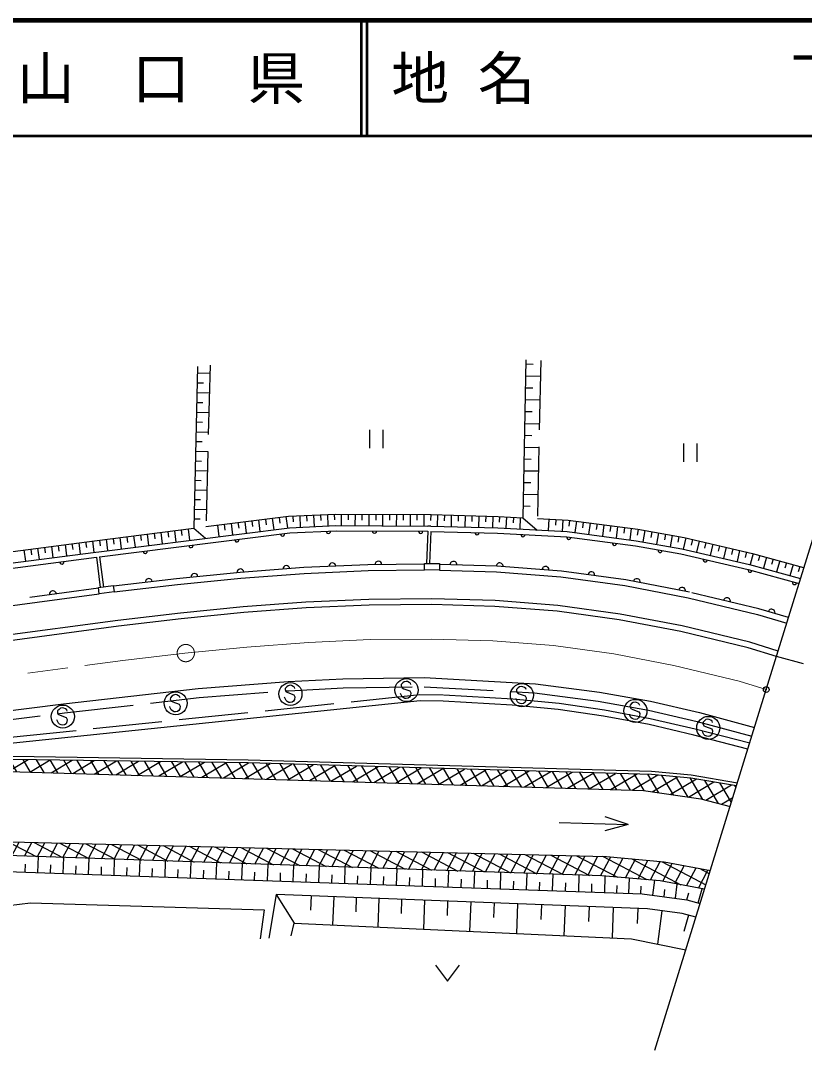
# Model space of a CAD drawing. Units: millimetres at full size, sheet at 1:1000; details may follow other scales. Extents: x 40000 to 680000, y 20000 to 380000.
# Drawn here: x 338195 to 406226, y 290499 to 380000 of the extents above; entities that cross this region are included whole.
import ezdxf
from ezdxf.enums import TextEntityAlignment as Align

# ---------------------------------------------------------------- set-up
doc = ezdxf.new("R2010")
doc.units = ezdxf.units.MM
doc.header["$LTSCALE"] = 1000
doc.header["$PDMODE"] = 32
doc.header["$PDSIZE"] = 500
doc.linetypes.add('CHAIN', pattern=[18.5, 12, -1.5, 3.5, -1.5])
doc.linetypes.add('DASHED', pattern=[7.5, 6, -1.5])
for name, color, linetype, lineweight in [('M-BGD', 7, 'Continuous', 25), ('M-BMK', 2, 'CHAIN', 13), ('M-BMK-OTRS', 5, 'Continuous', 25), ('M-STR-STRC', 7, 'Continuous', 25), ('M-TTL', 2, 'Continuous', 140), ('M-TTL-LINE', 7, 'Continuous', 50)]:
    doc.layers.add(name, color=color, linetype=linetype, lineweight=lineweight)
doc.layers.add('M-OTRS', color=6, linetype='Continuous')
doc.layers.add('M-TTL-TXT', color=7, linetype='Continuous')
doc.styles.add('ＭＳ ゴシック', font='')
doc.styles.get('ＭＳ ゴシック').set_extended_font_data('MS Gothic')

msp = doc.modelspace()

# ---------------------------------------------------------------- hatches: boundary and pattern name
at = {"layer": 'M-BGD'}
h = msp.add_hatch(dxfattribs=at)
h.set_pattern_fill('USER', color=256, style=0, pattern_type=2)
h.set_pattern_definition([(30.6312, (343501, 315100), (-509.51, 860.464), []), (120.6312, (343501, 315100), (-860.464, -509.51), [])])
h.paths.add_polyline_path([(325397, 315180), (332976, 315895), (337521, 315856), (357951, 315541), (392951, 314550), (396381, 314236), (400340, 313557), (399788, 311765), (397245, 312419), (392275, 313145), (333354, 314919), (325800, 314302)])
h = msp.add_hatch(dxfattribs=at)
h.set_pattern_fill('USER', color=256, style=0, pattern_type=2)
h.set_pattern_definition([(62.1355, (280266, 293503), (-884.0555, 467.382), []), (152.1355, (280266, 293503), (-467.382, -884.0555), [])])
h.paths.add_polyline_path([(277277, 290499), (278085, 292028), (291546, 297373), (327534, 306922), (335508, 307552), (388652, 305729), (393707, 305314), (397570, 304580), (398068, 306192), (394046, 306952), (389064, 307429), (334845, 308749), (327780, 308007), (312167, 303986), (291265, 298299), (277329, 292806), (276312, 290914)])

# ---------------------------------------------------------------- linework, layer by layer
for p, q in [((353562, 349968), (353239, 335931)), ((382042, 350535), (381779, 336840)), ((382035, 350195), (382683, 350182)), ((353549, 349414), (354623, 349389)), ((382015, 349158), (383312, 349133)), ((353529, 348559), (354064, 348546)), ((353510, 347703), (354579, 347679)), ((381996, 348124), (382642, 348111)), ((353490, 346851), (354022, 346839)), ((381976, 347090), (383268, 347065)), ((353470, 345999), (354535, 345975)), ((381956, 346059), (382600, 346046)), ((353451, 345151), (353981, 345138)), ((381936, 345028), (383225, 345003)), ((353431, 344302), (354492, 344278)), ((368477, 344472), (368477, 342872)), ((369677, 342872), (369677, 344472)), ((381916, 344000), (382559, 343987)), ((353412, 343457), (353940, 343445)), ((381897, 342972), (383182, 342947)), ((395722, 343280), (395722, 341680)), ((396922, 341680), (396922, 343280)), ((353392, 342612), (354449, 342588)), ((381877, 341947), (382517, 341934)), ((353373, 341770), (353899, 341758)), ((353354, 340929), (354406, 340904)), ((381857, 340922), (383138, 340897)), ((353315, 339252), (354363, 339228)), ((353334, 340090), (353858, 340078)), ((381837, 339899), (382476, 339887)), ((353296, 338417), (353818, 338405)), ((381818, 338877), (383096, 338853)), ((353277, 337582), (354320, 337558)), ((381798, 337858), (382435, 337846)), ((353258, 336751), (353777, 336739)), ((354282, 336063), (361442, 336967)), ((358251, 336564), (358313, 336068)), ((358846, 336639), (358971, 335647)), ((359441, 336714), (359504, 336218)), ((360036, 336789), (360162, 335797)), ((360632, 336864), (360694, 336368)), ((361227, 336939), (361352, 335947)), ((361442, 336967), (365547, 337149)), ((361825, 336984), (361847, 336484)), ((362424, 337010), (362469, 336011)), ((363024, 337037), (363046, 336538)), ((363623, 337064), (363668, 336065)), ((364223, 337090), (364245, 336591)), ((364822, 337117), (364866, 336118)), ((365421, 337144), (365444, 336644)), ((365547, 337149), (373829, 337102)), ((366021, 337147), (366015, 336147)), ((366621, 337143), (366618, 336643)), ((367221, 337140), (367215, 336142)), ((367819, 337136), (367817, 336637)), ((368418, 337133), (368413, 336136)), ((369016, 337129), (369014, 336631)), ((369615, 337126), (369609, 336131)), ((370212, 337123), (370209, 336625)), ((370809, 337119), (370804, 336125)), ((371406, 337116), (371403, 336619)), ((372002, 337112), (371997, 336120)), ((372598, 337109), (372595, 336613)), ((373194, 337106), (373188, 336114)), ((373789, 337102), (373786, 336606)), ((373829, 337102), (379655, 336956)), ((374384, 337088), (374358, 336091)), ((374982, 337073), (374969, 336575)), ((375580, 337058), (375555, 336061)), ((376178, 337043), (376166, 336544)), ((376777, 337028), (376751, 336030)), ((377375, 337013), (377363, 336514)), ((377974, 336998), (377949, 335999)), ((378574, 336983), (378561, 336483)), ((379173, 336968), (379148, 335968)), ((379655, 336956), (381779, 336840)), ((379772, 336949), (379745, 336450)), ((380371, 336916), (380316, 335918)), ((380970, 336883), (380943, 336384)), ((381569, 336850), (381514, 335853)), ((381779, 336839), (383031, 335770)), ((383052, 336770), (385733, 336624)), ((384050, 336716), (383996, 335717)), ((384649, 336683), (384622, 336184)), ((385248, 336650), (385194, 335652)), ((385733, 336624), (391778, 335830)), ((385847, 336609), (385782, 336113)), ((386442, 336531), (386312, 335539)), ((344596, 334840), (353239, 335931)), ((344993, 333882), (361527, 335969)), ((350961, 335635), (351022, 335143)), ((351552, 335709), (351675, 334725)), ((352142, 335783), (352203, 335291)), ((352732, 335856), (352855, 334874)), ((353239, 335920), (354256, 335051)), ((355274, 336188), (355400, 335196)), ((355870, 336263), (355932, 335767)), ((356465, 336338), (356590, 335346)), ((357060, 336413), (357123, 335917)), ((357655, 336488), (357781, 335496)), ((361527, 335969), (365567, 336149)), ((361565, 335521), (365576, 335699)), ((365567, 336149), (373535, 336112)), ((365576, 335699), (373533, 335662)), ((373533, 335662), (373427, 332858)), ((373814, 336102), (373535, 336112)), ((373803, 335652), (373697, 332856)), ((373803, 335652), (379597, 335507)), ((373814, 336102), (379615, 335956)), ((379615, 335956), (385641, 335627)), ((387037, 336453), (386971, 335957)), ((387631, 336374), (387501, 335383)), ((388226, 336296), (388161, 335801)), ((388821, 336218), (388691, 335227)), ((389416, 336140), (389351, 335645)), ((390011, 336062), (389881, 335071)), ((390606, 335984), (390541, 335488)), ((391201, 335906), (391071, 334915)), ((391796, 335827), (391708, 335335)), ((391778, 335830), (395784, 335119)), ((392386, 335722), (392212, 334738)), ((333564, 333400), (344596, 334840)), ((343838, 334741), (343903, 334245)), ((344433, 334819), (344563, 333827)), ((345028, 334894), (345090, 334398)), ((345049, 333435), (361565, 335521)), ((345624, 334968), (345748, 333977)), ((346218, 335043), (346280, 334547)), ((346813, 335117), (346937, 334127)), ((347407, 335191), (347468, 334696)), ((348000, 335265), (348124, 334277)), ((348593, 335339), (348655, 334845)), ((349186, 335413), (349309, 334427)), ((349778, 335487), (349839, 334994)), ((350370, 335561), (350493, 334576)), ((379597, 335507), (385599, 335179)), ((385599, 335179), (391557, 334397)), ((385641, 335627), (391626, 334842)), ((391626, 334842), (395583, 334139)), ((392977, 335617), (392890, 335125)), ((393568, 335513), (393393, 334528)), ((394159, 335408), (394071, 334915)), ((394749, 335303), (394575, 334318)), ((395340, 335198), (395253, 334706)), ((395929, 335085), (395703, 334111)), ((395784, 335119), (401711, 333743)), ((396514, 334950), (396401, 334463)), ((397098, 334814), (396872, 333840)), ((333696, 332409), (344723, 333848)), ((338484, 334042), (338613, 333051)), ((339079, 334120), (339143, 333624)), ((339673, 334198), (339803, 333206)), ((340268, 334275), (340333, 333779)), ((340863, 334353), (340993, 333361)), ((341458, 334430), (341523, 333935)), ((342053, 334508), (342183, 333516)), ((342648, 334586), (342713, 334090)), ((343243, 334663), (343373, 333672)), ((344723, 333848), (344993, 333882)), ((391557, 334397), (395493, 333698)), ((395583, 334139), (401465, 332773)), ((397683, 334678), (397570, 334191)), ((398267, 334542), (398041, 333568)), ((398852, 334407), (398739, 333920)), ((399436, 334271), (399210, 333297)), ((400021, 334135), (399907, 333648)), ((400605, 333999), (400379, 333025)), ((401189, 333864), (401076, 333377)), ((333754, 331963), (344781, 333402)), ((344781, 333402), (345107, 330788)), ((345049, 333435), (345375, 330821)), ((395493, 333698), (401354, 332337)), ((401773, 333725), (401508, 332761)), ((401711, 333743), (406159, 332517)), ((402352, 333566), (402219, 333084)), ((402930, 333407), (402664, 332443)), ((403509, 333247), (403376, 332765)), ((404087, 333088), (403821, 332124)), ((362814, 332003), (368359, 332247)), ((368359, 332247), (373248, 332298)), ((373248, 332298), (373253, 332860)), ((374548, 332287), (373248, 332298)), ((373253, 332860), (374553, 332849)), ((374553, 332849), (374548, 332287)), ((374548, 332287), (379512, 332132)), ((379512, 332132), (385084, 331703)), ((401354, 332337), (405760, 331123)), ((401465, 332773), (405893, 331553)), ((404665, 332928), (404533, 332446)), ((405244, 332769), (404978, 331805)), ((405822, 332610), (405689, 332128)), ((351826, 331043), (357302, 331588)), ((357302, 331588), (362814, 332003)), ((385084, 331703), (390651, 330938)), ((344949, 330772), (346237, 330946)), ((345022, 330225), (344949, 330772)), ((346310, 330398), (345022, 330225)), ((346237, 330946), (346310, 330398)), ((346310, 330398), (351826, 331043)), ((390651, 330938), (396153, 329879)), ((324586, 327471), (345022, 330225)), ((362962, 329507), (357520, 329098)), ((368427, 329748), (362962, 329507)), ((373901, 329806), (368427, 329748)), ((379377, 329635), (373901, 329806)), ((384818, 329216), (379377, 329635)), ((396153, 329879), (402148, 328431)), ((352073, 328555), (346641, 327921)), ((357520, 329098), (352073, 328555)), ((390245, 328470), (384818, 329216)), ((395623, 327435), (390245, 328470)), ((346641, 327921), (324941, 324997)), ((402148, 328431), (404700, 327684)), ((401485, 326020), (395623, 327435)), ((403952, 325259), (401485, 326020)), ((406152, 324161), (403805, 324781)), ((372868, 320928), (325047, 315955)), ((374860, 320903), (372868, 320928)), ((380868, 320562), (374860, 320903)), ((384869, 320189), (380868, 320562)), ((388801, 319618), (384869, 320189)), ((392744, 318873), (388801, 319618)), ((396634, 317969), (392744, 318873)), ((401326, 316750), (396634, 317969)), ((357956, 315791), (337523, 316106)), ((357951, 315541), (337521, 315856)), ((392951, 314550), (357951, 315541)), ((392965, 314800), (357956, 315791)), ((333354, 314919), (392275, 313145)), ((396381, 314236), (392951, 314550)), ((396413, 314484), (392965, 314800)), ((400340, 313557), (396381, 314236)), ((400415, 313798), (396413, 314484)), ((392275, 313145), (397245, 312419)), ((397245, 312419), (399788, 311765)), ((390926, 310199), (388945, 310859)), ((384929, 310380), (390926, 310199)), ((390926, 310199), (388909, 309660)), ((334845, 308749), (389064, 307429)), ((388652, 305729), (335508, 307552)), ((339695, 306034), (339743, 307407)), ((341895, 305956), (341943, 307332)), ((344099, 305879), (344147, 307256)), ((346306, 305801), (346355, 307180)), ((348517, 305723), (348565, 307104)), ((350731, 305645), (350780, 307028)), ((389064, 307429), (394046, 306952)), ((335698, 306175), (392132, 304183)), ((338596, 306073), (338620, 306759)), ((340795, 305995), (340819, 306683)), ((342997, 305918), (343021, 306606)), ((345202, 305840), (345227, 306529)), ((347411, 305762), (347436, 306453)), ((349624, 305684), (349648, 306376)), ((351840, 305605), (351864, 306298)), ((352949, 305566), (352998, 306952)), ((354059, 305527), (354084, 306221)), ((355170, 305488), (355219, 306876)), ((356282, 305449), (356307, 306144)), ((357395, 305409), (357444, 306800)), ((359623, 305331), (359672, 306723)), ((361855, 305252), (361904, 306647)), ((364090, 305173), (364140, 306570)), ((366329, 305094), (366379, 306493)), ((368572, 305015), (368621, 306416)), ((370818, 304936), (370867, 306339)), ((373067, 304856), (373117, 306262)), ((375320, 304777), (375370, 306185)), ((377577, 304697), (377627, 306108)), ((394046, 306952), (398068, 306192)), ((358509, 305370), (358534, 306066)), ((360739, 305291), (360764, 305989)), ((362973, 305213), (362997, 305911)), ((365210, 305134), (365235, 305833)), ((367450, 305054), (367475, 305755)), ((369695, 304975), (369720, 305677)), ((371943, 304896), (371967, 305599)), ((374194, 304816), (374219, 305521)), ((376449, 304737), (376474, 305442)), ((378707, 304657), (378732, 305364)), ((379837, 304617), (379887, 306030)), ((380969, 304577), (380994, 305285)), ((382101, 304537), (382151, 305952)), ((383235, 304497), (383260, 305206)), ((384369, 304457), (384419, 305875)), ((386640, 304377), (386690, 305797)), ((393707, 305314), (388652, 305729)), ((388892, 304298), (388942, 305705)), ((390988, 304224), (391034, 305534)), ((393064, 304061), (393233, 305353)), ((397570, 304580), (393707, 305314)), ((385504, 304417), (385529, 305127)), ((387766, 304337), (387791, 305041)), ((389940, 304261), (389963, 304916)), ((392029, 304187), (392052, 304838)), ((394047, 303932), (394128, 304546)), ((395031, 303802), (395192, 305032)), ((397011, 303402), (397346, 304623)), ((360373, 304112), (359744, 300333)), ((392611, 302885), (360373, 304112)), ((360373, 304112), (361925, 301631)), ((363413, 303996), (363366, 302773)), ((365369, 303922), (365276, 301476)), ((367326, 303847), (367280, 302624)), ((369283, 303773), (369189, 301295)), ((371266, 303697), (371218, 302458)), ((373248, 303622), (373153, 301111)), ((375257, 303545), (375209, 302290)), ((377266, 303469), (377169, 300925)), ((392132, 304183), (396029, 303671)), ((396029, 303671), (397192, 303353)), ((396034, 303670), (396202, 304280)), ((326149, 301783), (339064, 303405)), ((339064, 303405), (359325, 302798)), ((359325, 302798), (358998, 300260)), ((379301, 303392), (379253, 302119)), ((381336, 303314), (381238, 300736)), ((383398, 303236), (383349, 301947)), ((385461, 303157), (385361, 300545)), ((387550, 303077), (387500, 301772)), ((389639, 302998), (389539, 300352)), ((391756, 302917), (391706, 301594)), ((395631, 302476), (392611, 302885)), ((393863, 302715), (393471, 299821)), ((361674, 300520), (361925, 301631)), ((361925, 301631), (391213, 300274)), ((396818, 302143), (395631, 302476)), ((396163, 302327), (395768, 300920)), ((391213, 300274), (395948, 299323)), ((374205, 297992), (375255, 296592)), ((375255, 296592), (376305, 297992))]:
    msp.add_line(p, q, dxfattribs=at)
at = {"layer": 'M-BGD', "linetype": 'DASHED'}
for p, q in [((354640, 350072), (354282, 336063)), ((383340, 350481), (383052, 336770)), ((357258, 332086), (351725, 331535)), ((362784, 332502), (357258, 332086)), ((368345, 332747), (362784, 332502)), ((373252, 332799), (368345, 332747)), ((379539, 332631), (374552, 332787)), ((385137, 332200), (379539, 332631)), ((390733, 331432), (385137, 332200)), ((351725, 331535), (346243, 330895)), ((396259, 330368), (390733, 331432)), ((344955, 330721), (324515, 327966)), ((402281, 328914), (396259, 330368)), ((404848, 328162), (402281, 328914)), ((372844, 321448), (324957, 316468)), ((353679, 321218), (361479, 321816)), ((361479, 321816), (366194, 322056)), ((366194, 322056), (373212, 322161)), ((374867, 321423), (372844, 321448)), ((373212, 322161), (382815, 321622)), ((380907, 321081), (374867, 321423)), ((382815, 321622), (388323, 320905)), ((342009, 319890), (353679, 321218)), ((384931, 320705), (380907, 321081)), ((388886, 320131), (384931, 320705)), ((388323, 320905), (392704, 320114)), ((333928, 318880), (342009, 319890)), ((392851, 319382), (388886, 320131)), ((392704, 320114), (396930, 319137)), ((396758, 318474), (392851, 319382)), ((396930, 319137), (401668, 317860)), ((401479, 317247), (396758, 318474))]:
    msp.add_line(p, q, dxfattribs=at)
at = {"layer": 'M-BGD'}
for centre, radius, start, end in [((364916, 335646), 177, 174.91957, 10.17587), ((368914, 335660), 177, 172.10756, 7.36386), ((372914, 335642), 177, 172.10756, 7.36386), ((356958, 334915), 177, 179.56895, 14.82525), ((360926, 335416), 177, 179.56895, 14.82525), ((377801, 335528), 177, 170.93267, 6.18897), ((381796, 335363), 177, 169.24474, 4.50104), ((385787, 335130), 177, 164.89551, 0.1518), ((349021, 333913), 177, 179.56895, 14.82525), ((352989, 334414), 177, 179.56895, 14.82525), ((389753, 334610), 177, 164.89551, 0.1518), ((393703, 333992), 177, 162.30579, 357.56209), ((341781, 332987), 177, 179.80615, 15.06245), ((369252, 332757), 300, 0.60857, 180.60857), ((375775, 332749), 300, 358.20811, 178.20811), ((397617, 333181), 177, 159.29623, 354.55253), ((357273, 332088), 300, 4.30269, 184.30269), ((361262, 332388), 300, 4.30269, 184.30269), ((365255, 332611), 300, 2.52208, 182.52208), ((379772, 332613), 300, 355.59725, 175.59725), ((383760, 332306), 300, 355.59725, 175.59725), ((387732, 331844), 300, 352.18015, 172.18015), ((401511, 332269), 177, 156.96536, 352.22166), ((349317, 331254), 300, 6.66387, 186.66387), ((353293, 331691), 300, 5.69188, 185.69188), ((391686, 331248), 300, 349.10593, 169.10593), ((405367, 331207), 177, 156.96536, 352.22166), ((340991, 330186), 300, 7.6742, 187.6742), ((395614, 330492), 300, 349.10593, 169.10593), ((399509, 329583), 300, 346.42357, 166.42357), ((403383, 328591), 300, 343.67235, 163.67235)]:
    msp.add_arc(centre, radius, start, end, dxfattribs=at)
at = {"layer": 'M-BMK'}
for p, q in [((357824, 325611), (363171, 326013)), ((363171, 326013), (368523, 326249)), ((368523, 326249), (373865, 326305)), ((373865, 326305), (379187, 326139)), ((379187, 326139), (384445, 325734)), ((347078, 324448), (352454, 325076)), ((352454, 325076), (357824, 325611)), ((384445, 325734), (389676, 325016)), ((389676, 325016), (394881, 324014)), ((325439, 321532), (347078, 324448)), ((394881, 324014), (400558, 322643)), ((400558, 322643), (402920, 321914))]:
    msp.add_line(p, q, dxfattribs=at)
msp.add_circle((352532, 325084), 750, dxfattribs=at)
at = {"layer": 'M-BMK-OTRS'}
for p, q in [((402920, 321914), (412584, 353230)), ((393256, 290599), (402920, 321914))]:
    msp.add_line(p, q, dxfattribs=at)
at = {"layer": 'M-OTRS'}
msp.add_point((402920, 321914), dxfattribs=at)
at = {"layer": 'M-STR-STRC'}
for p, q in [((357563, 328600), (352131, 328059)), ((362992, 329008), (357563, 328600)), ((368441, 329248), (362992, 329008)), ((373896, 329306), (368441, 329248)), ((379350, 329135), (373896, 329306)), ((384765, 328718), (379350, 329135)), ((390163, 327977), (384765, 328718)), ((352131, 328059), (346704, 327424)), ((395517, 326947), (390163, 327977)), ((346704, 327424), (325012, 324502)), ((401353, 325537), (395517, 326947)), ((403804, 324781), (401353, 325537)), ((353603, 322014), (361428, 322615)), ((361421, 322252), (361290, 322159)), ((361587, 322285), (361421, 322252)), ((361428, 322615), (366168, 322856)), ((361703, 322269), (361587, 322285)), ((361847, 322196), (361703, 322269)), ((366168, 322856), (373228, 322961)), ((371231, 322360), (371215, 322246)), ((371215, 322246), (371301, 322064)), ((371360, 322498), (371231, 322360)), ((371491, 322591), (371360, 322498)), ((371657, 322625), (371491, 322591)), ((371773, 322609), (371657, 322625)), ((371917, 322536), (371773, 322609)), ((372027, 322462), (371917, 322536)), ((372061, 322350), (372027, 322462)), ((373228, 322961), (382889, 322419)), ((382889, 322419), (388446, 321695)), ((341914, 320684), (353603, 322014)), ((351328, 321348), (351200, 321209)), ((351460, 321441), (351328, 321348)), ((351625, 321474), (351460, 321441)), ((351741, 321458), (351625, 321474)), ((351886, 321385), (351741, 321458)), ((351995, 321311), (351886, 321385)), ((352030, 321199), (351995, 321311)), ((361162, 322020), (361146, 321907)), ((361146, 321907), (361231, 321724)), ((361290, 322159), (361162, 322020)), ((361231, 321724), (361382, 321651)), ((361382, 321651), (361915, 321462)), ((361957, 322122), (361847, 322196)), ((361915, 321462), (361995, 321290)), ((361992, 322010), (361957, 322122)), ((371218, 321471), (371179, 321581)), ((371302, 321294), (371218, 321471)), ((371301, 322064), (371452, 321990)), ((371452, 321990), (371984, 321802)), ((372035, 321402), (371964, 321253)), ((371984, 321802), (372064, 321629)), ((372064, 321629), (372035, 321402)), ((381248, 321916), (381232, 321803)), ((381232, 321803), (381318, 321620)), ((381377, 322055), (381248, 321916)), ((381318, 321620), (381469, 321547)), ((381508, 322148), (381377, 322055)), ((381469, 321547), (382001, 321359)), ((381674, 322181), (381508, 322148)), ((381790, 322165), (381674, 322181)), ((381934, 322093), (381790, 322165)), ((382044, 322018), (381934, 322093)), ((382001, 321359), (382082, 321186)), ((382078, 321907), (382044, 322018)), ((388446, 321695), (392865, 320898)), ((333823, 319673), (341914, 320684)), ((351186, 320321), (351147, 320431)), ((351200, 321209), (351184, 321096)), ((351184, 321096), (351270, 320913)), ((351270, 320913), (351421, 320840)), ((351421, 320840), (351953, 320651)), ((351953, 320651), (352033, 320479)), ((352033, 320479), (352003, 320251)), ((361148, 321132), (361109, 321242)), ((361232, 320954), (361148, 321132)), ((361336, 320881), (361232, 320954)), ((361482, 320805), (361336, 320881)), ((361602, 320789), (361482, 320805)), ((361770, 320817), (361602, 320789)), ((361894, 320913), (361770, 320817)), ((361965, 321062), (361894, 320913)), ((361995, 321290), (361965, 321062)), ((371405, 321220), (371302, 321294)), ((371551, 321145), (371405, 321220)), ((371671, 321128), (371551, 321145)), ((371839, 321157), (371671, 321128)), ((371964, 321253), (371839, 321157)), ((381235, 321028), (381196, 321138)), ((381319, 320850), (381235, 321028)), ((381422, 320777), (381319, 320850)), ((381568, 320702), (381422, 320777)), ((381689, 320685), (381568, 320702)), ((381856, 320714), (381689, 320685)), ((381981, 320810), (381856, 320714)), ((382052, 320959), (381981, 320810)), ((382082, 321186), (382052, 320959)), ((391101, 320553), (391085, 320440)), ((391085, 320440), (391171, 320257)), ((391230, 320692), (391101, 320553)), ((391361, 320785), (391230, 320692)), ((391527, 320818), (391361, 320785)), ((391643, 320802), (391527, 320818)), ((391787, 320730), (391643, 320802)), ((391897, 320655), (391787, 320730)), ((391931, 320544), (391897, 320655)), ((392865, 320898), (397124, 319913)), ((341403, 320058), (341387, 319944)), ((341387, 319944), (341473, 319762)), ((341531, 320197), (341403, 320058)), ((341473, 319762), (341624, 319689)), ((341663, 320290), (341531, 320197)), ((341624, 319689), (342156, 319500)), ((341829, 320323), (341663, 320290)), ((341944, 320307), (341829, 320323)), ((342089, 320234), (341944, 320307)), ((342199, 320160), (342089, 320234)), ((342233, 320048), (342199, 320160)), ((351270, 320143), (351186, 320321)), ((351374, 320070), (351270, 320143)), ((351520, 319995), (351374, 320070)), ((351640, 319978), (351520, 319995)), ((351808, 320006), (351640, 319978)), ((351932, 320102), (351808, 320006)), ((352003, 320251), (351932, 320102)), ((391088, 319665), (391049, 319775)), ((391172, 319487), (391088, 319665)), ((391171, 320257), (391322, 320184)), ((391322, 320184), (391854, 319996)), ((391905, 319596), (391834, 319447)), ((391854, 319996), (391934, 319823)), ((391934, 319823), (391905, 319596)), ((397124, 319913), (401905, 318625)), ((341389, 319170), (341350, 319280)), ((341473, 318992), (341389, 319170)), ((341577, 318918), (341473, 318992)), ((341723, 318843), (341577, 318918)), ((341843, 318827), (341723, 318843)), ((342011, 318855), (341843, 318827)), ((342135, 318951), (342011, 318855)), ((342206, 319100), (342135, 318951)), ((342156, 319500), (342236, 319328)), ((342236, 319328), (342206, 319100)), ((391275, 319414), (391172, 319487)), ((391421, 319339), (391275, 319414)), ((391541, 319322), (391421, 319339)), ((391709, 319351), (391541, 319322)), ((391834, 319447), (391709, 319351)), ((397427, 319074), (397411, 318960)), ((397411, 318960), (397496, 318778)), ((397555, 319212), (397427, 319074)), ((397496, 318778), (397647, 318704)), ((397686, 319305), (397555, 319212)), ((397647, 318704), (398180, 318516)), ((397852, 319339), (397686, 319305)), ((397968, 319322), (397852, 319339)), ((398112, 319250), (397968, 319322)), ((398222, 319175), (398112, 319250)), ((398257, 319064), (398222, 319175)), ((397413, 318185), (397374, 318295)), ((397497, 318008), (397413, 318185)), ((397600, 317934), (397497, 318008)), ((397747, 317859), (397600, 317934)), ((397867, 317842), (397747, 317859)), ((398034, 317871), (397867, 317842)), ((398159, 317967), (398034, 317871)), ((398230, 318116), (398159, 317967)), ((398180, 318516), (398260, 318343)), ((398260, 318343), (398230, 318116))]:
    msp.add_line(p, q, dxfattribs=at)
for centre in [(361619, 321534), (371689, 321873), (381706, 321430), (351657, 320723), (341860, 319572), (391559, 320067), (397884, 318587)]:
    msp.add_circle(centre, 1000, dxfattribs=at)
at = {"layer": 'M-TTL'}
msp.add_line((680000, 380000), (40000, 380000), dxfattribs=at)
at = {"layer": 'M-TTL-LINE'}
for p, q in [((367750, 380000), (367750, 370000)), ((368250, 380000), (368250, 370000)), ((40000, 370000), (680000, 370000))]:
    msp.add_line(p, q, dxfattribs=at)

# ---------------------------------------------------------------- texts
at = {"layer": 'M-TTL-TXT', "style": 'ＭＳ ゴシック'}
msp.add_text('山\u3000口\u3000県', height=3666, dxfattribs=at).set_placement((350375, 375000), align=Align.MIDDLE_CENTER)
for s, p in [('地 名', (370380, 375000)), ('下関市大字阿内', (405024, 375000))]:
    msp.add_text(s, height=3666, dxfattribs=at).set_placement(p, align=Align.MIDDLE_LEFT)

doc.saveas('drawing.dxf')
